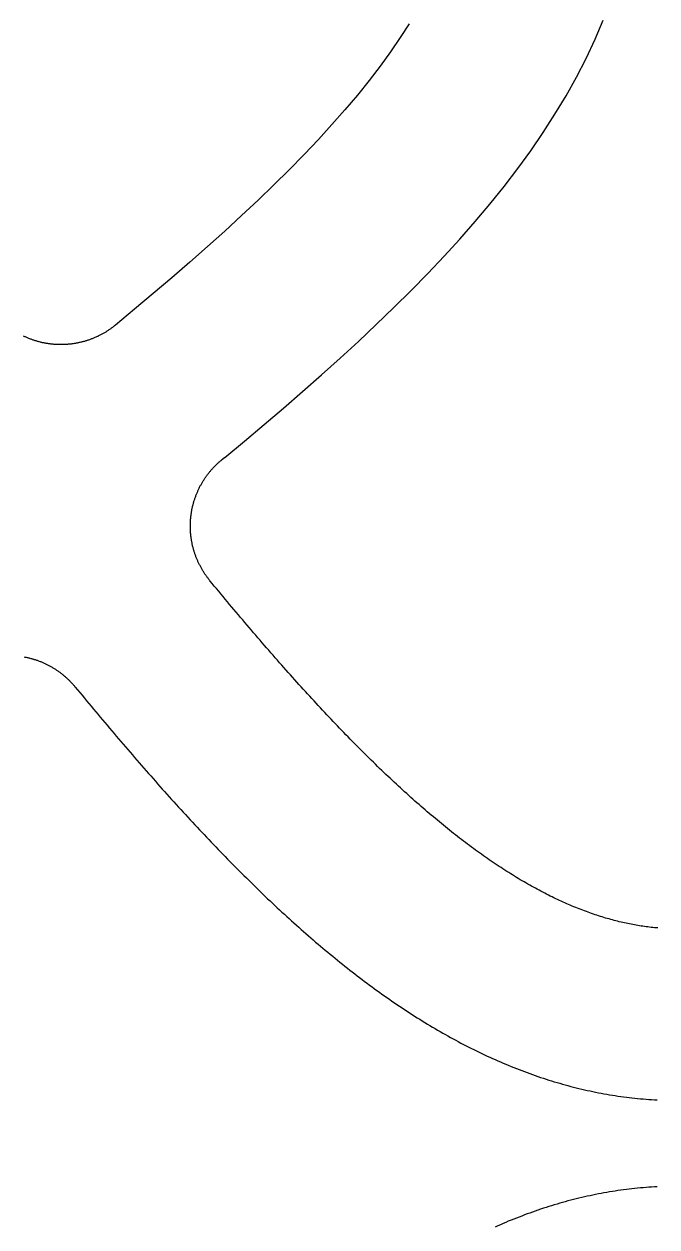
# Model space of a CAD drawing. Header units: millimetres. Extents: x 0 to 12, y 0 to 22.
# Drawn here: x 7.475 to 8.95, y 13.805 to 16.61 of the extents above; entities that cross this region are included whole.
import ezdxf

# ---------------------------------------------------------------- set-up
doc = ezdxf.new("R2010")
doc.units = ezdxf.units.MM
doc.layers.add('CUT_HOLE', color=3, linetype='Continuous')

msp = doc.modelspace()

# ---------------------------------------------------------------- linework, layer by layer
at = {"layer": 'CUT_HOLE'}
for points in [[(8.3727, 16.6109), (8.3518, 16.5784), (8.3292, 16.5454), (8.305, 16.5121), (8.2792, 16.4785), (8.2518, 16.4445), (8.2229, 16.4102), (8.1926, 16.3756), (8.1608, 16.3408), (8.1276, 16.3057), (8.093, 16.2704), (8.0572, 16.2349), (8.0202, 16.1992), (7.982, 16.1633), (7.9427, 16.1272), (7.9024, 16.091), (7.8611, 16.0547), (7.819, 16.0182), (7.776, 15.9815), (7.7322, 15.9448), (7.6879, 15.9081), (7.6867, 15.907), (7.6853, 15.9059), (7.6839, 15.9049), (7.6825, 15.9038), (7.6811, 15.9027), (7.6797, 15.9017), (7.6783, 15.9006), (7.6769, 15.8996), (7.6754, 15.8986), (7.674, 15.8976), (7.6725, 15.8966), (7.6711, 15.8956), (7.6696, 15.8947), (7.6681, 15.8937), (7.6667, 15.8928), (7.6652, 15.8919), (7.6637, 15.8909), (7.6621, 15.8901), (7.6606, 15.8892), (7.6591, 15.8883), (7.6576, 15.8874), (7.656, 15.8866), (7.6545, 15.8858), (7.6529, 15.885), (7.6514, 15.8842), (7.6498, 15.8834), (7.6482, 15.8826), (7.6466, 15.8818), (7.645, 15.8811), (7.6435, 15.8803), (7.6419, 15.8796), (7.6402, 15.8789), (7.6386, 15.8782), (7.637, 15.8776), (7.6354, 15.8769), (7.6338, 15.8762), (7.6321, 15.8756), (7.6305, 15.875), (7.6288, 15.8744), (7.6272, 15.8738), (7.6255, 15.8732), (7.6238, 15.8727), (7.6222, 15.8721), (7.6205, 15.8716), (7.6188, 15.8711), (7.6171, 15.8706), (7.6155, 15.8701), (7.6138, 15.8696), (7.6121, 15.8691), (7.6104, 15.8687), (7.6087, 15.8683), (7.607, 15.8679), (7.6052, 15.8675), (7.6035, 15.8671), (7.6018, 15.8667), (7.6001, 15.8664), (7.5984, 15.866), (7.5966, 15.8657), (7.5949, 15.8654), (7.5932, 15.8651), (7.5915, 15.8648), (7.5897, 15.8646), (7.588, 15.8643), (7.5862, 15.8641), (7.5845, 15.8639), (7.5828, 15.8637), (7.581, 15.8635), (7.5793, 15.8633), (7.5775, 15.8632), (7.5758, 15.863), (7.574, 15.8629), (7.5723, 15.8628), (7.5705, 15.8627), (7.5687, 15.8626), (7.567, 15.8625), (7.5652, 15.8625), (7.5635, 15.8625), (7.5617, 15.8625), (7.56, 15.8625), (7.5582, 15.8625), (7.5565, 15.8625), (7.5547, 15.8625), (7.5529, 15.8626), (7.5512, 15.8627), (7.5494, 15.8628), (7.5477, 15.8629), (7.5459, 15.863), (7.5442, 15.8631), (7.5424, 15.8633), (7.5407, 15.8635), (7.5389, 15.8636), (7.5372, 15.8638), (7.5355, 15.8641), (7.5337, 15.8643), (7.532, 15.8645), (7.5302, 15.8648), (7.5285, 15.8651), (7.5268, 15.8654), (7.525, 15.8657), (7.5233, 15.866), (7.5216, 15.8663), (7.5199, 15.8667), (7.5182, 15.867), (7.5164, 15.8674), (7.5147, 15.8678), (7.513, 15.8682), (7.5113, 15.8687), (7.5096, 15.8691), (7.5079, 15.8696), (7.5062, 15.87), (7.5045, 15.8705), (7.5029, 15.871), (7.5012, 15.8715), (7.4995, 15.8721), (7.4978, 15.8726), (7.4962, 15.8732), (7.4945, 15.8737), (7.4929, 15.8743), (7.4912, 15.8749), (7.4896, 15.8755), (7.4879, 15.8762), (7.4863, 15.8768), (7.4847, 15.8775), (7.4831, 15.8782), (7.4814, 15.8789), (7.4798, 15.8796), (7.4782, 15.8803), (7.4766, 15.881), (7.475, 15.8818), (7.4735, 15.8825)], [(8.952, 14.5021), (8.9482, 14.5024), (8.9443, 14.5028), (8.9404, 14.5032), (8.9366, 14.5036), (8.9327, 14.504), (8.9288, 14.5045), (8.925, 14.505), (8.9211, 14.5055), (8.9172, 14.5061), (8.9133, 14.5067), (8.9094, 14.5073), (8.9055, 14.5079), (8.9016, 14.5086), (8.8977, 14.5093), (8.8938, 14.51), (8.8899, 14.5108), (8.8859, 14.5115), (8.882, 14.5123), (8.8781, 14.5132), (8.8741, 14.514), (8.8702, 14.5149), (8.8662, 14.5158), (8.8623, 14.5168), (8.8583, 14.5178), (8.8543, 14.5188), (8.8503, 14.5198), (8.8463, 14.5208), (8.8423, 14.5219), (8.8383, 14.5231), (8.8343, 14.5242), (8.8303, 14.5254), (8.8262, 14.5266), (8.8222, 14.5278), (8.8181, 14.5291), (8.8141, 14.5304), (8.81, 14.5317), (8.8059, 14.533), (8.8019, 14.5344), (8.7978, 14.5358), (8.7937, 14.5373), (8.7896, 14.5387), (8.7855, 14.5402), (8.7813, 14.5418), (8.7772, 14.5433), (8.7731, 14.5449), (8.7689, 14.5465), (8.7647, 14.5482), (8.7606, 14.5499), (8.7564, 14.5516), (8.7522, 14.5533), (8.748, 14.5551), (8.7438, 14.5569), (8.7396, 14.5587), (8.7354, 14.5606), (8.7311, 14.5625), (8.7269, 14.5644), (8.7227, 14.5664), (8.7184, 14.5684), (8.7141, 14.5704), (8.7098, 14.5725), (8.7056, 14.5746), (8.7013, 14.5767), (8.697, 14.5788), (8.6927, 14.581), (8.6883, 14.5832), (8.684, 14.5855), (8.6797, 14.5877), (8.6753, 14.59), (8.671, 14.5924), (8.6666, 14.5947), (8.6622, 14.5971), (8.6578, 14.5996), (8.6534, 14.602), (8.6491, 14.6045), (8.6446, 14.6071), (8.6402, 14.6096), (8.6358, 14.6122), (8.6314, 14.6148), (8.6269, 14.6175), (8.6225, 14.6202), (8.618, 14.6229), (8.6136, 14.6257), (8.6091, 14.6284), (8.6046, 14.6313), (8.6001, 14.6341), (8.5956, 14.637), (8.5911, 14.6399), (8.5866, 14.6428), (8.5821, 14.6458), (8.5775, 14.6488), (8.573, 14.6518), (8.5685, 14.6549), (8.5639, 14.658), (8.5593, 14.6611), (8.5548, 14.6643), (8.5502, 14.6675), (8.5456, 14.6707), (8.541, 14.674), (8.5364, 14.6772), (8.5318, 14.6806), (8.5272, 14.6839), (8.5226, 14.6873), (8.518, 14.6907), (8.5133, 14.6941), (8.5087, 14.6976), (8.5041, 14.7011), (8.4994, 14.7046), (8.4948, 14.7082), (8.4901, 14.7118), (8.4854, 14.7154), (8.4807, 14.719), (8.4761, 14.7227), (8.4714, 14.7264), (8.4667, 14.7302), (8.462, 14.7339), (8.4573, 14.7377), (8.4525, 14.7416), (8.4478, 14.7454), (8.4431, 14.7493), (8.4384, 14.7532), (8.4336, 14.7572), (8.4289, 14.7612), (8.4241, 14.7652), (8.4194, 14.7692), (8.4146, 14.7733), (8.4099, 14.7774), (8.4051, 14.7815), (8.4003, 14.7856), (8.3955, 14.7898), (8.3907, 14.794), (8.3859, 14.7982), (8.3811, 14.8025), (8.3763, 14.8068), (8.3715, 14.8111), (8.3667, 14.8154), (8.3619, 14.8198), (8.3571, 14.8242), (8.3523, 14.8286), (8.3474, 14.8331), (8.3426, 14.8376), (8.3377, 14.8421), (8.3329, 14.8466), (8.328, 14.8512), (8.3232, 14.8557), (8.3183, 14.8603), (8.3135, 14.865), (8.3086, 14.8696), (8.3037, 14.8743), (8.2988, 14.879), (8.294, 14.8838), (8.2891, 14.8885), (8.2842, 14.8933), (8.2793, 14.8982), (8.2744, 14.903), (8.2695, 14.9079), (8.2646, 14.9127), (8.2597, 14.9177), (8.2548, 14.9226), (8.2498, 14.9275), (8.2449, 14.9325), (8.24, 14.9375), (8.2351, 14.9426), (8.2301, 14.9476), (8.2252, 14.9527), (8.2203, 14.9578), (8.2153, 14.9629), (8.2104, 14.9681), (8.2054, 14.9732), (8.2005, 14.9784), (8.1955, 14.9837), (8.1905, 14.9889), (8.1856, 14.9942), (8.1806, 14.9994), (8.1756, 15.0047), (8.1707, 15.0101), (8.1657, 15.0154), (8.1607, 15.0208), (8.1557, 15.0262), (8.1507, 15.0316), (8.1457, 15.037), (8.1407, 15.0424), (8.1357, 15.0479), (8.1308, 15.0534), (8.1257, 15.0589), (8.1207, 15.0644), (8.1157, 15.07), (8.1107, 15.0755), (8.1057, 15.0811), (8.1007, 15.0867), (8.0957, 15.0924), (8.0906, 15.098), (8.0856, 15.1037), (8.0806, 15.1093), (8.0756, 15.115), (8.0705, 15.1207), (8.0655, 15.1265), (8.0605, 15.1322), (8.0554, 15.138), (8.0504, 15.1438), (8.0453, 15.1496), (8.0403, 15.1554), (8.0352, 15.1612), (8.0302, 15.1671), (8.0251, 15.173), (8.0201, 15.1788), (8.015, 15.1847), (8.0099, 15.1907), (8.0049, 15.1966), (7.9998, 15.2025), (7.9947, 15.2085), (7.9896, 15.2145), (7.9846, 15.2205), (7.9795, 15.2265), (7.9744, 15.2325), (7.9693, 15.2385), (7.9642, 15.2446), (7.9592, 15.2506), (7.9541, 15.2567), (7.949, 15.2628), (7.9439, 15.2689), (7.9388, 15.275), (7.9337, 15.2812), (7.9286, 15.2873), (7.9235, 15.2934), (7.9184, 15.2996), (7.9133, 15.3058), (7.9082, 15.312), (7.907, 15.3133), (7.9059, 15.3147), (7.9049, 15.3161), (7.9038, 15.3175), (7.9027, 15.3189), (7.9017, 15.3203), (7.9006, 15.3217), (7.8996, 15.3231), (7.8986, 15.3246), (7.8976, 15.326), (7.8966, 15.3275), (7.8956, 15.3289), (7.8947, 15.3304), (7.8937, 15.3319), (7.8928, 15.3333), (7.8919, 15.3348), (7.8909, 15.3363), (7.8901, 15.3379), (7.8892, 15.3394), (7.8883, 15.3409), (7.8874, 15.3424), (7.8866, 15.344), (7.8858, 15.3455), (7.885, 15.3471), (7.8842, 15.3486), (7.8834, 15.3502), (7.8826, 15.3518), (7.8818, 15.3534), (7.8811, 15.355), (7.8803, 15.3565), (7.8796, 15.3581), (7.8789, 15.3598), (7.8782, 15.3614), (7.8776, 15.363), (7.8769, 15.3646), (7.8762, 15.3662), (7.8756, 15.3679), (7.875, 15.3695), (7.8744, 15.3712), (7.8738, 15.3728), (7.8732, 15.3745), (7.8727, 15.3762), (7.8721, 15.3778), (7.8716, 15.3795), (7.8711, 15.3812), (7.8706, 15.3829), (7.8701, 15.3845), (7.8696, 15.3862), (7.8691, 15.3879), (7.8687, 15.3896), (7.8683, 15.3913), (7.8679, 15.393), (7.8675, 15.3948), (7.8671, 15.3965), (7.8667, 15.3982), (7.8664, 15.3999), (7.866, 15.4016), (7.8657, 15.4034), (7.8654, 15.4051), (7.8651, 15.4068), (7.8648, 15.4085), (7.8646, 15.4103), (7.8643, 15.412), (7.8641, 15.4138), (7.8639, 15.4155), (7.8637, 15.4172), (7.8635, 15.419), (7.8633, 15.4207), (7.8632, 15.4225), (7.863, 15.4242), (7.8629, 15.426), (7.8628, 15.4277), (7.8627, 15.4295), (7.8626, 15.4313), (7.8625, 15.433), (7.8625, 15.4348), (7.8625, 15.4365), (7.8625, 15.4383), (7.8625, 15.44), (7.8625, 15.4418), (7.8625, 15.4435), (7.8625, 15.4453), (7.8626, 15.4471), (7.8627, 15.4488), (7.8628, 15.4506), (7.8629, 15.4523), (7.863, 15.4541), (7.8631, 15.4558), (7.8633, 15.4576), (7.8635, 15.4593), (7.8636, 15.4611), (7.8638, 15.4628), (7.8641, 15.4645), (7.8643, 15.4663), (7.8645, 15.468), (7.8648, 15.4698), (7.8651, 15.4715), (7.8654, 15.4732), (7.8657, 15.475), (7.866, 15.4767), (7.8663, 15.4784), (7.8667, 15.4801), (7.867, 15.4818), (7.8674, 15.4836), (7.8678, 15.4853), (7.8682, 15.487), (7.8687, 15.4887), (7.8691, 15.4904), (7.8696, 15.4921), (7.87, 15.4938), (7.8705, 15.4955), (7.871, 15.4971), (7.8715, 15.4988), (7.8721, 15.5005), (7.8726, 15.5022), (7.8732, 15.5038), (7.8737, 15.5055), (7.8743, 15.5071), (7.8749, 15.5088), (7.8755, 15.5104), (7.8762, 15.5121), (7.8768, 15.5137), (7.8775, 15.5153), (7.8782, 15.5169), (7.8789, 15.5186), (7.8796, 15.5202), (7.8803, 15.5218), (7.881, 15.5234), (7.8818, 15.525), (7.8825, 15.5265), (7.8833, 15.5281), (7.8841, 15.5297), (7.8849, 15.5313), (7.8857, 15.5328), (7.8865, 15.5344), (7.8874, 15.5359), (7.8882, 15.5374), (7.8891, 15.539), (7.89, 15.5405), (7.8909, 15.542), (7.8918, 15.5435), (7.8927, 15.545), (7.8936, 15.5465), (7.8946, 15.5479), (7.8955, 15.5494), (7.8965, 15.5509), (7.8975, 15.5523), (7.8985, 15.5538), (7.8995, 15.5552), (7.9005, 15.5566), (7.9016, 15.5581), (7.9026, 15.5595), (7.9037, 15.5609), (7.9048, 15.5622), (7.9058, 15.5636), (7.9069, 15.565), (7.908, 15.5664), (7.9092, 15.5677), (7.9103, 15.5691), (7.9114, 15.5704), (7.9126, 15.5717), (7.9138, 15.573), (7.915, 15.5743), (7.9161, 15.5756), (7.9173, 15.5769), (7.9186, 15.5782), (7.9198, 15.5794), (7.921, 15.5807), (7.9223, 15.5819), (7.9235, 15.5831), (7.9248, 15.5843), (7.9261, 15.5855), (7.9274, 15.5867), (7.9287, 15.5879), (7.93, 15.5891), (7.9313, 15.5902), (7.9326, 15.5914), (7.934, 15.5925), (7.9353, 15.5936), (7.9353, 15.5936), (7.9423, 15.5994), (7.9424, 15.5995), (7.9425, 15.5996), (7.9425, 15.5996), (7.9884, 15.6377), (8.0342, 15.6761), (8.0795, 15.7146), (8.1241, 15.7533), (8.1682, 15.7921), (8.2116, 15.831), (8.2542, 15.8701), (8.2959, 15.9094), (8.3369, 15.9488), (8.3768, 15.9885), (8.4158, 16.0283), (8.4537, 16.0684), (8.4905, 16.1087), (8.5261, 16.1493), (8.5606, 16.1902), (8.5937, 16.2313), (8.6255, 16.2728), (8.6559, 16.3147), (8.6849, 16.3569), (8.7123, 16.3995), (8.7382, 16.4426), (8.7624, 16.4861), (8.7849, 16.53), (8.8056, 16.5744), (8.8245, 16.6193)], [(7.475, 15.1343), (7.4767, 15.134), (7.4784, 15.1337), (7.4801, 15.1333), (7.4818, 15.133), (7.4836, 15.1326), (7.4853, 15.1322), (7.487, 15.1318), (7.4887, 15.1313), (7.4904, 15.1309), (7.4921, 15.1304), (7.4938, 15.13), (7.4955, 15.1295), (7.4971, 15.129), (7.4988, 15.1285), (7.5005, 15.1279), (7.5022, 15.1274), (7.5038, 15.1268), (7.5055, 15.1263), (7.5071, 15.1257), (7.5088, 15.1251), (7.5104, 15.1245), (7.5121, 15.1238), (7.5137, 15.1232), (7.5153, 15.1225), (7.5169, 15.1218), (7.5186, 15.1211), (7.5202, 15.1204), (7.5218, 15.1197), (7.5234, 15.119), (7.525, 15.1182), (7.5265, 15.1175), (7.5281, 15.1167), (7.5297, 15.1159), (7.5313, 15.1151), (7.5328, 15.1143), (7.5344, 15.1135), (7.5359, 15.1126), (7.5374, 15.1118), (7.539, 15.1109), (7.5405, 15.11), (7.542, 15.1091), (7.5435, 15.1082), (7.545, 15.1073), (7.5465, 15.1064), (7.5479, 15.1054), (7.5494, 15.1045), (7.5509, 15.1035), (7.5523, 15.1025), (7.5538, 15.1015), (7.5552, 15.1005), (7.5566, 15.0995), (7.5581, 15.0984), (7.5595, 15.0974), (7.5609, 15.0963), (7.5622, 15.0952), (7.5636, 15.0942), (7.565, 15.0931), (7.5664, 15.092), (7.5677, 15.0908), (7.5691, 15.0897), (7.5704, 15.0886), (7.5717, 15.0874), (7.573, 15.0862), (7.5743, 15.085), (7.5756, 15.0839), (7.5769, 15.0827), (7.5782, 15.0814), (7.5794, 15.0802), (7.5807, 15.079), (7.5819, 15.0777), (7.5831, 15.0765), (7.5843, 15.0752), (7.5855, 15.0739), (7.5867, 15.0726), (7.5879, 15.0713), (7.5891, 15.07), (7.5902, 15.0687), (7.5914, 15.0674), (7.5925, 15.066), (7.5936, 15.0647), (7.5936, 15.0647), (7.5936, 15.0647), (7.5936, 15.0647), (7.5937, 15.0646), (7.5937, 15.0646), (7.5937, 15.0646), (7.5937, 15.0646), (7.5937, 15.0646), (7.5937, 15.0646), (7.5937, 15.0646), (7.5937, 15.0645), (7.5938, 15.0645), (7.5938, 15.0645), (7.5938, 15.0645), (7.5938, 15.0645), (7.5938, 15.0645), (7.5938, 15.0645), (7.5938, 15.0644), (7.5938, 15.0644), (7.5939, 15.0644), (7.5939, 15.0644), (7.5939, 15.0644), (7.5939, 15.0644), (7.5939, 15.0643), (7.5939, 15.0643), (7.5939, 15.0643), (7.5939, 15.0643), (7.594, 15.0643), (7.594, 15.0643), (7.594, 15.0643), (7.594, 15.0642), (7.594, 15.0642), (7.594, 15.0642), (7.594, 15.0642), (7.594, 15.0642), (7.5941, 15.0642), (7.5941, 15.0642), (7.5941, 15.0641), (7.5941, 15.0641), (7.5941, 15.0641), (7.5941, 15.0641), (7.5941, 15.0641), (7.5941, 15.0641), (7.5942, 15.064), (7.5942, 15.064), (7.5942, 15.064), (7.5942, 15.064), (7.5942, 15.064), (7.5942, 15.064), (7.5942, 15.064), (7.5942, 15.0639), (7.5943, 15.0639), (7.5943, 15.0639), (7.5943, 15.0639), (7.5943, 15.0639), (7.5943, 15.0639), (7.5943, 15.0639), (7.5943, 15.0638), (7.5943, 15.0638), (7.5944, 15.0638), (7.5944, 15.0638), (7.5944, 15.0638), (7.5944, 15.0638), (7.5944, 15.0637), (7.5944, 15.0637), (7.5944, 15.0637), (7.5944, 15.0637), (7.5945, 15.0637), (7.5945, 15.0637), (7.5945, 15.0637), (7.5945, 15.0636), (7.5945, 15.0636), (7.5945, 15.0636), (7.5945, 15.0636), (7.5945, 15.0636), (7.5946, 15.0636), (7.5946, 15.0636), (7.5946, 15.0635), (7.5946, 15.0635), (7.5946, 15.0635), (7.5946, 15.0635), (7.5946, 15.0635), (7.5946, 15.0635), (7.5947, 15.0634), (7.5947, 15.0634), (7.5947, 15.0634), (7.5947, 15.0634), (7.5947, 15.0634), (7.5947, 15.0634), (7.5947, 15.0634), (7.5947, 15.0633), (7.5947, 15.0633), (7.5948, 15.0633), (7.5948, 15.0633), (7.5948, 15.0633), (7.5948, 15.0633), (7.5948, 15.0633), (7.5948, 15.0632), (7.5948, 15.0632), (7.5948, 15.0632), (7.5949, 15.0632), (7.5949, 15.0632), (7.5949, 15.0632), (7.5949, 15.0631), (7.5949, 15.0631), (7.5949, 15.0631), (7.5949, 15.0631), (7.5949, 15.0631), (7.595, 15.0631), (7.595, 15.0631), (7.595, 15.063), (7.595, 15.063), (7.595, 15.063), (7.595, 15.063), (7.595, 15.063), (7.595, 15.063), (7.5951, 15.0629), (7.5951, 15.0629), (7.5951, 15.0629), (7.5951, 15.0629), (7.5951, 15.0629), (7.5951, 15.0629), (7.5951, 15.0629), (7.5951, 15.0628), (7.5952, 15.0628), (7.5952, 15.0628), (7.5952, 15.0628), (7.5952, 15.0628), (7.5952, 15.0628), (7.5952, 15.0628), (7.5952, 15.0627), (7.5952, 15.0627), (7.5953, 15.0627), (7.5953, 15.0627), (7.5953, 15.0627), (7.5953, 15.0627), (7.5953, 15.0626), (7.5953, 15.0626), (7.5953, 15.0626), (7.5953, 15.0626), (7.5954, 15.0626), (7.5954, 15.0626), (7.5954, 15.0626), (7.5954, 15.0625), (7.5954, 15.0625), (7.5954, 15.0625), (7.5954, 15.0625), (7.5954, 15.0625), (7.5955, 15.0625), (7.5955, 15.0625), (7.5955, 15.0624), (7.5955, 15.0624), (7.5955, 15.0624), (7.5955, 15.0624), (7.5955, 15.0624), (7.5955, 15.0624), (7.5956, 15.0623), (7.5956, 15.0623), (7.5956, 15.0623), (7.5956, 15.0623), (7.5956, 15.0623), (7.5956, 15.0623), (7.5956, 15.0623), (7.5956, 15.0622), (7.5957, 15.0622), (7.5957, 15.0622), (7.5957, 15.0622), (7.5957, 15.0622), (7.5957, 15.0622), (7.5957, 15.0622), (7.5957, 15.0621), (7.5957, 15.0621), (7.5958, 15.0621), (7.5958, 15.0621), (7.5958, 15.0621), (7.5958, 15.0621), (7.5958, 15.062), (7.5958, 15.062), (7.5958, 15.062), (7.5958, 15.062), (7.5959, 15.062), (7.5959, 15.062), (7.5959, 15.062), (7.5959, 15.0619), (7.5959, 15.0619), (7.5959, 15.0619), (7.5959, 15.0619), (7.5959, 15.0619), (7.596, 15.0619), (7.596, 15.0619), (7.596, 15.0618), (7.596, 15.0618), (7.596, 15.0618), (7.596, 15.0618), (7.596, 15.0618), (7.596, 15.0618), (7.596, 15.0617), (7.5961, 15.0617), (7.5961, 15.0617), (7.5961, 15.0617), (7.5961, 15.0617), (7.5961, 15.0617), (7.5961, 15.0617), (7.5961, 15.0616), (7.5961, 15.0616), (7.5962, 15.0616), (7.5962, 15.0616), (7.5962, 15.0616), (7.5962, 15.0616), (7.5962, 15.0616), (7.5962, 15.0615), (7.5962, 15.0615), (7.5962, 15.0615), (7.5963, 15.0615), (7.5963, 15.0615), (7.5963, 15.0615), (7.5963, 15.0614), (7.5963, 15.0614), (7.5963, 15.0614), (7.5963, 15.0614), (7.5963, 15.0614), (7.5964, 15.0614), (7.5964, 15.0614), (7.5964, 15.0613), (7.5964, 15.0613), (7.5964, 15.0613), (7.5964, 15.0613), (7.5964, 15.0613), (7.5964, 15.0613), (7.5965, 15.0613), (7.5965, 15.0612), (7.5965, 15.0612), (7.5965, 15.0612), (7.5965, 15.0612), (7.5965, 15.0612), (7.5965, 15.0612), (7.5965, 15.0611), (7.5966, 15.0611), (7.5966, 15.0611), (7.5966, 15.0611), (7.5966, 15.0611), (7.5966, 15.0611), (7.5966, 15.0611), (7.5966, 15.061), (7.5966, 15.061), (7.5967, 15.061), (7.5967, 15.061), (7.5967, 15.061), (7.5967, 15.061), (7.5967, 15.0609), (7.5967, 15.0609), (7.5967, 15.0609), (7.5967, 15.0609), (7.5968, 15.0609), (7.5968, 15.0609), (7.5968, 15.0609), (7.5968, 15.0608), (7.5968, 15.0608), (7.5968, 15.0608), (7.5968, 15.0608), (7.5968, 15.0608), (7.5969, 15.0608), (7.5969, 15.0608), (7.5969, 15.0607), (7.5969, 15.0607), (7.5969, 15.0607), (7.5969, 15.0607), (7.5969, 15.0607), (7.5969, 15.0607), (7.597, 15.0606), (7.597, 15.0606), (7.597, 15.0606), (7.597, 15.0606), (7.597, 15.0606), (7.597, 15.0606), (7.597, 15.0606), (7.597, 15.0605), (7.5971, 15.0605), (7.5971, 15.0605), (7.5971, 15.0605), (7.5971, 15.0605), (7.5971, 15.0605), (7.5971, 15.0605), (7.5971, 15.0604), (7.5971, 15.0604), (7.5972, 15.0604), (7.5972, 15.0604), (7.5972, 15.0604), (7.5972, 15.0604), (7.5972, 15.0603), (7.5972, 15.0603), (7.5972, 15.0603), (7.5972, 15.0603), (7.5973, 15.0603), (7.5973, 15.0603), (7.5973, 15.0603), (7.5973, 15.0602), (7.5973, 15.0602), (7.5973, 15.0602), (7.5973, 15.0602), (7.5973, 15.0602), (7.5974, 15.0602), (7.5974, 15.0602), (7.5974, 15.0601), (7.5974, 15.0601), (7.5974, 15.0601), (7.5974, 15.0601), (7.5974, 15.0601), (7.5974, 15.0601), (7.5974, 15.06), (7.5975, 15.06), (7.5975, 15.06), (7.5975, 15.06), (7.5975, 15.06), (7.5975, 15.06), (7.5975, 15.06), (7.5975, 15.0599), (7.5975, 15.0599), (7.5976, 15.0599), (7.5976, 15.0599), (7.5976, 15.0599), (7.5976, 15.0599), (7.5976, 15.0599), (7.5976, 15.0598), (7.5976, 15.0598), (7.5976, 15.0598), (7.5977, 15.0598), (7.5977, 15.0598), (7.5977, 15.0598), (7.5977, 15.0597), (7.5977, 15.0597), (7.5977, 15.0597), (7.5977, 15.0597), (7.5977, 15.0597), (7.5978, 15.0597), (7.5978, 15.0597), (7.5978, 15.0596), (7.5978, 15.0596), (7.5978, 15.0596), (7.5978, 15.0596), (7.5978, 15.0596), (7.5978, 15.0596), (7.5979, 15.0596), (7.5979, 15.0595), (7.5979, 15.0595), (7.5979, 15.0595), (7.5979, 15.0595), (7.5979, 15.0595), (7.5979, 15.0595), (7.5979, 15.0594), (7.598, 15.0594), (7.598, 15.0594), (7.598, 15.0594), (7.598, 15.0594), (7.598, 15.0594), (7.598, 15.0594), (7.598, 15.0593), (7.598, 15.0593), (7.5981, 15.0593), (7.5981, 15.0593), (7.5981, 15.0593), (7.5981, 15.0593), (7.5981, 15.0593), (7.5981, 15.0592), (7.5981, 15.0592), (7.5981, 15.0592), (7.5982, 15.0592), (7.5982, 15.0592), (7.5982, 15.0592), (7.5982, 15.0591), (7.5982, 15.0591), (7.5982, 15.0591), (7.5982, 15.0591), (7.5982, 15.0591), (7.5983, 15.0591), (7.5983, 15.0591), (7.5983, 15.059), (7.5983, 15.059), (7.5983, 15.059), (7.5983, 15.059), (7.5983, 15.059), (7.5983, 15.059), (7.5984, 15.059), (7.5984, 15.0589), (7.5984, 15.0589), (7.5984, 15.0589), (7.5984, 15.0589), (7.5984, 15.0589), (7.5984, 15.0589), (7.5984, 15.0588), (7.5985, 15.0588), (7.5985, 15.0588), (7.5985, 15.0588), (7.5985, 15.0588), (7.5985, 15.0588), (7.5985, 15.0588), (7.5985, 15.0587), (7.5985, 15.0587), (7.5986, 15.0587), (7.5986, 15.0587), (7.5986, 15.0587), (7.5986, 15.0587), (7.5986, 15.0587), (7.5986, 15.0586), (7.5986, 15.0586), (7.5986, 15.0586), (7.5987, 15.0586), (7.5987, 15.0586), (7.5987, 15.0586), (7.5987, 15.0585), (7.5987, 15.0585), (7.5987, 15.0585), (7.5987, 15.0585), (7.5987, 15.0585), (7.5988, 15.0585), (7.5988, 15.0585), (7.5988, 15.0584), (7.5988, 15.0584), (7.5988, 15.0584), (7.5988, 15.0584), (7.5988, 15.0584), (7.5988, 15.0584), (7.5988, 15.0583), (7.5989, 15.0583), (7.5989, 15.0583), (7.5989, 15.0583), (7.5989, 15.0583), (7.5989, 15.0583), (7.5989, 15.0583), (7.5989, 15.0582), (7.5989, 15.0582), (7.599, 15.0582), (7.599, 15.0582), (7.599, 15.0582), (7.599, 15.0582), (7.599, 15.0582), (7.599, 15.0581), (7.599, 15.0581), (7.599, 15.0581), (7.5991, 15.0581), (7.5991, 15.0581), (7.5991, 15.0581), (7.5991, 15.058), (7.5991, 15.058), (7.5991, 15.058), (7.5991, 15.058), (7.5991, 15.058), (7.5992, 15.058), (7.5992, 15.058), (7.5992, 15.0579), (7.5992, 15.0579), (7.5992, 15.0579), (7.5992, 15.0579), (7.5992, 15.0579), (7.5992, 15.0579), (7.5993, 15.0579), (7.5993, 15.0578), (7.5993, 15.0578), (7.5993, 15.0578), (7.5993, 15.0578), (7.5993, 15.0578), (7.5993, 15.0578), (7.5993, 15.0577), (7.5994, 15.0577), (7.5994, 15.0577), (7.5994, 15.0577), (7.5994, 15.0577), (7.5994, 15.0577), (7.5994, 15.0577), (7.5994, 15.0576), (7.5994, 15.0576), (7.5995, 15.0576), (7.5995, 15.0576), (7.5995, 15.0576), (7.5995, 15.0576), (7.5995, 15.0576), (7.5995, 15.0575), (7.5995, 15.0575), (7.5995, 15.0575), (7.5996, 15.0575), (7.5996, 15.0575), (7.5996, 15.0575), (7.5996, 15.0575), (7.5996, 15.0575), (7.6049, 15.0511), (7.6102, 15.0447), (7.6155, 15.0382), (7.6208, 15.0319), (7.6261, 15.0255), (7.6314, 15.0191), (7.6367, 15.0127), (7.642, 15.0063), (7.6473, 15), (7.6526, 14.9936), (7.658, 14.9873), (7.6633, 14.981), (7.6686, 14.9747), (7.6739, 14.9684), (7.6792, 14.962), (7.6846, 14.9558), (7.6899, 14.9495), (7.6952, 14.9432), (7.7006, 14.9369), (7.7059, 14.9307), (7.7113, 14.9245), (7.7166, 14.9182), (7.722, 14.912), (7.7273, 14.9058), (7.7327, 14.8996), (7.738, 14.8934), (7.7434, 14.8872), (7.7487, 14.8811), (7.7541, 14.8749), (7.7595, 14.8688), (7.7648, 14.8627), (7.7702, 14.8566), (7.7756, 14.8505), (7.7809, 14.8444), (7.7863, 14.8383), (7.7917, 14.8322), (7.7971, 14.8262), (7.8025, 14.8202), (7.8079, 14.8141), (7.8132, 14.8081), (7.8186, 14.8021), (7.824, 14.7962), (7.8294, 14.7902), (7.8348, 14.7842), (7.8403, 14.7783), (7.8457, 14.7724), (7.8511, 14.7665), (7.8565, 14.7606), (7.8619, 14.7547), (7.8673, 14.7489), (7.8728, 14.743), (7.8782, 14.7372), (7.8836, 14.7314), (7.8891, 14.7256), (7.8945, 14.7198), (7.8999, 14.714), (7.9054, 14.7083), (7.9108, 14.7026), (7.9163, 14.6968), (7.9217, 14.6911), (7.9272, 14.6855), (7.9327, 14.6798), (7.9381, 14.6742), (7.9436, 14.6685), (7.9491, 14.6629), (7.9545, 14.6573), (7.96, 14.6518), (7.9655, 14.6462), (7.971, 14.6407), (7.9765, 14.6352), (7.982, 14.6297), (7.9875, 14.6242), (7.993, 14.6187), (7.9985, 14.6133), (8.004, 14.6079), (8.0095, 14.6025), (8.015, 14.5971), (8.0206, 14.5917), (8.0261, 14.5864), (8.0316, 14.581), (8.0372, 14.5757), (8.0427, 14.5705), (8.0482, 14.5652), (8.0538, 14.56), (8.0594, 14.5547), (8.0649, 14.5495), (8.0705, 14.5444), (8.076, 14.5392), (8.0816, 14.5341), (8.0872, 14.529), (8.0928, 14.5239), (8.0984, 14.5188), (8.104, 14.5138), (8.1096, 14.5087), (8.1152, 14.5037), (8.1208, 14.4988), (8.1264, 14.4938), (8.132, 14.4889), (8.1376, 14.484), (8.1433, 14.4791), (8.1489, 14.4742), (8.1545, 14.4694), (8.1602, 14.4645), (8.1658, 14.4597), (8.1715, 14.455), (8.1771, 14.4502), (8.1828, 14.4455), (8.1885, 14.4408), (8.1942, 14.4361), (8.1999, 14.4315), (8.2055, 14.4269), (8.2112, 14.4223), (8.2169, 14.4177), (8.2227, 14.4132), (8.2284, 14.4086), (8.2341, 14.4041), (8.2398, 14.3997), (8.2456, 14.3952), (8.2513, 14.3908), (8.2571, 14.3864), (8.2628, 14.382), (8.2686, 14.3777), (8.2743, 14.3734), (8.2801, 14.3691), (8.2859, 14.3648), (8.2917, 14.3606), (8.2975, 14.3564), (8.3033, 14.3522), (8.3091, 14.3481), (8.3149, 14.3439), (8.3207, 14.3398), (8.3266, 14.3358), (8.3324, 14.3317), (8.3382, 14.3277), (8.3441, 14.3237), (8.35, 14.3198), (8.3558, 14.3159), (8.3617, 14.312), (8.3676, 14.3081), (8.3735, 14.3043), (8.3794, 14.3005), (8.3853, 14.2967), (8.3912, 14.2929), (8.3971, 14.2892), (8.4031, 14.2855), (8.409, 14.2819), (8.415, 14.2782), (8.4209, 14.2746), (8.4269, 14.2711), (8.4328, 14.2675), (8.4388, 14.264), (8.4448, 14.2606), (8.4508, 14.2571), (8.4568, 14.2537), (8.4628, 14.2503), (8.4689, 14.247), (8.4749, 14.2437), (8.4809, 14.2404), (8.487, 14.2371), (8.493, 14.2339), (8.4991, 14.2308), (8.5052, 14.2276), (8.5113, 14.2245), (8.5174, 14.2214), (8.5235, 14.2184), (8.5296, 14.2153), (8.5357, 14.2124), (8.5418, 14.2094), (8.548, 14.2065), (8.5541, 14.2036), (8.5603, 14.2008), (8.5664, 14.198), (8.5726, 14.1952), (8.5788, 14.1925), (8.585, 14.1898), (8.5912, 14.1871), (8.5974, 14.1845), (8.6036, 14.1819), (8.6099, 14.1794), (8.6161, 14.1768), (8.6223, 14.1744), (8.6286, 14.1719), (8.6349, 14.1695), (8.6411, 14.1671), (8.6474, 14.1648), (8.6537, 14.1625), (8.66, 14.1603), (8.6663, 14.158), (8.6726, 14.1559), (8.6789, 14.1537), (8.6853, 14.1516), (8.6916, 14.1496), (8.698, 14.1475), (8.7043, 14.1456), (8.7107, 14.1436), (8.7171, 14.1417), (8.7234, 14.1399), (8.7298, 14.138), (8.7362, 14.1363), (8.7426, 14.1345), (8.7491, 14.1328), (8.7555, 14.1312), (8.7619, 14.1295), (8.7683, 14.128), (8.7748, 14.1264), (8.7812, 14.1249), (8.7877, 14.1235), (8.7941, 14.1221), (8.8006, 14.1207), (8.8071, 14.1194), (8.8136, 14.1181), (8.82, 14.1169), (8.8265, 14.1157), (8.833, 14.1145), (8.8395, 14.1134), (8.846, 14.1123), (8.8526, 14.1113), (8.8591, 14.1103), (8.8656, 14.1094), (8.8721, 14.1085), (8.8787, 14.1077), (8.8852, 14.1069), (8.8917, 14.1061), (8.8983, 14.1054), (8.9048, 14.1047), (8.9114, 14.1041), (8.9179, 14.1035), (8.9245, 14.103), (8.931, 14.1025), (8.9376, 14.102), (8.9442, 14.1016), (8.9507, 14.1013)], [(8.9507, 13.8987), (8.9442, 13.8984), (8.9376, 13.898), (8.931, 13.8975), (8.9245, 13.897), (8.9179, 13.8965), (8.9114, 13.8959), (8.9048, 13.8953), (8.8983, 13.8946), (8.8917, 13.8939), (8.8852, 13.8931), (8.8787, 13.8923), (8.8721, 13.8915), (8.8656, 13.8906), (8.8591, 13.8897), (8.8526, 13.8887), (8.846, 13.8877), (8.8395, 13.8866), (8.833, 13.8855), (8.8265, 13.8843), (8.82, 13.8831), (8.8136, 13.8819), (8.8071, 13.8806), (8.8006, 13.8793), (8.7941, 13.8779), (8.7877, 13.8765), (8.7812, 13.8751), (8.7748, 13.8736), (8.7683, 13.872), (8.7619, 13.8705), (8.7555, 13.8688), (8.7491, 13.8672), (8.7426, 13.8655), (8.7362, 13.8637), (8.7298, 13.862), (8.7234, 13.8601), (8.7171, 13.8583), (8.7107, 13.8564), (8.7043, 13.8544), (8.698, 13.8525), (8.6916, 13.8504), (8.6853, 13.8484), (8.6789, 13.8463), (8.6726, 13.8441), (8.6663, 13.842), (8.66, 13.8397), (8.6537, 13.8375), (8.6474, 13.8352), (8.6411, 13.8329), (8.6349, 13.8305), (8.6286, 13.8281), (8.6223, 13.8256), (8.6161, 13.8232), (8.6099, 13.8206), (8.6036, 13.8181), (8.5974, 13.8155), (8.5912, 13.8129), (8.585, 13.8102), (8.5788, 13.8075), (8.5726, 13.8048)]]:
    msp.add_lwpolyline(points, dxfattribs=at)

doc.saveas('drawing.dxf')
